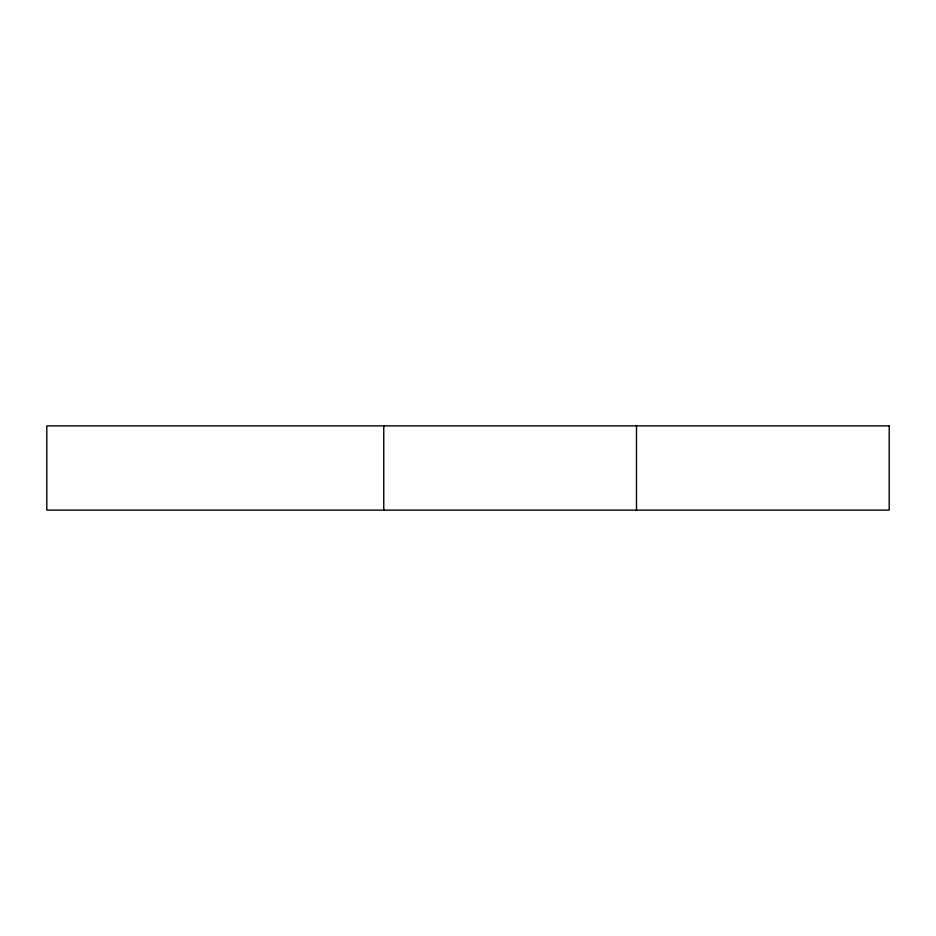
<?xml version="1.0" encoding="UTF-8"?>
<svg xmlns="http://www.w3.org/2000/svg" width="936" height="936" viewBox="0 0 936 936"><rect width="100%" height="100%" fill="white"/><g stroke="black" fill="none" stroke-linecap="round" stroke-linejoin="round"><path stroke-width="1.4" d="M636.48 425.88L636.48 510.12M383.76 425.88L383.76 510.12M889.2 425.88L46.8 425.88L46.8 510.12L889.2 510.12L889.2 425.88"/></g></svg>
